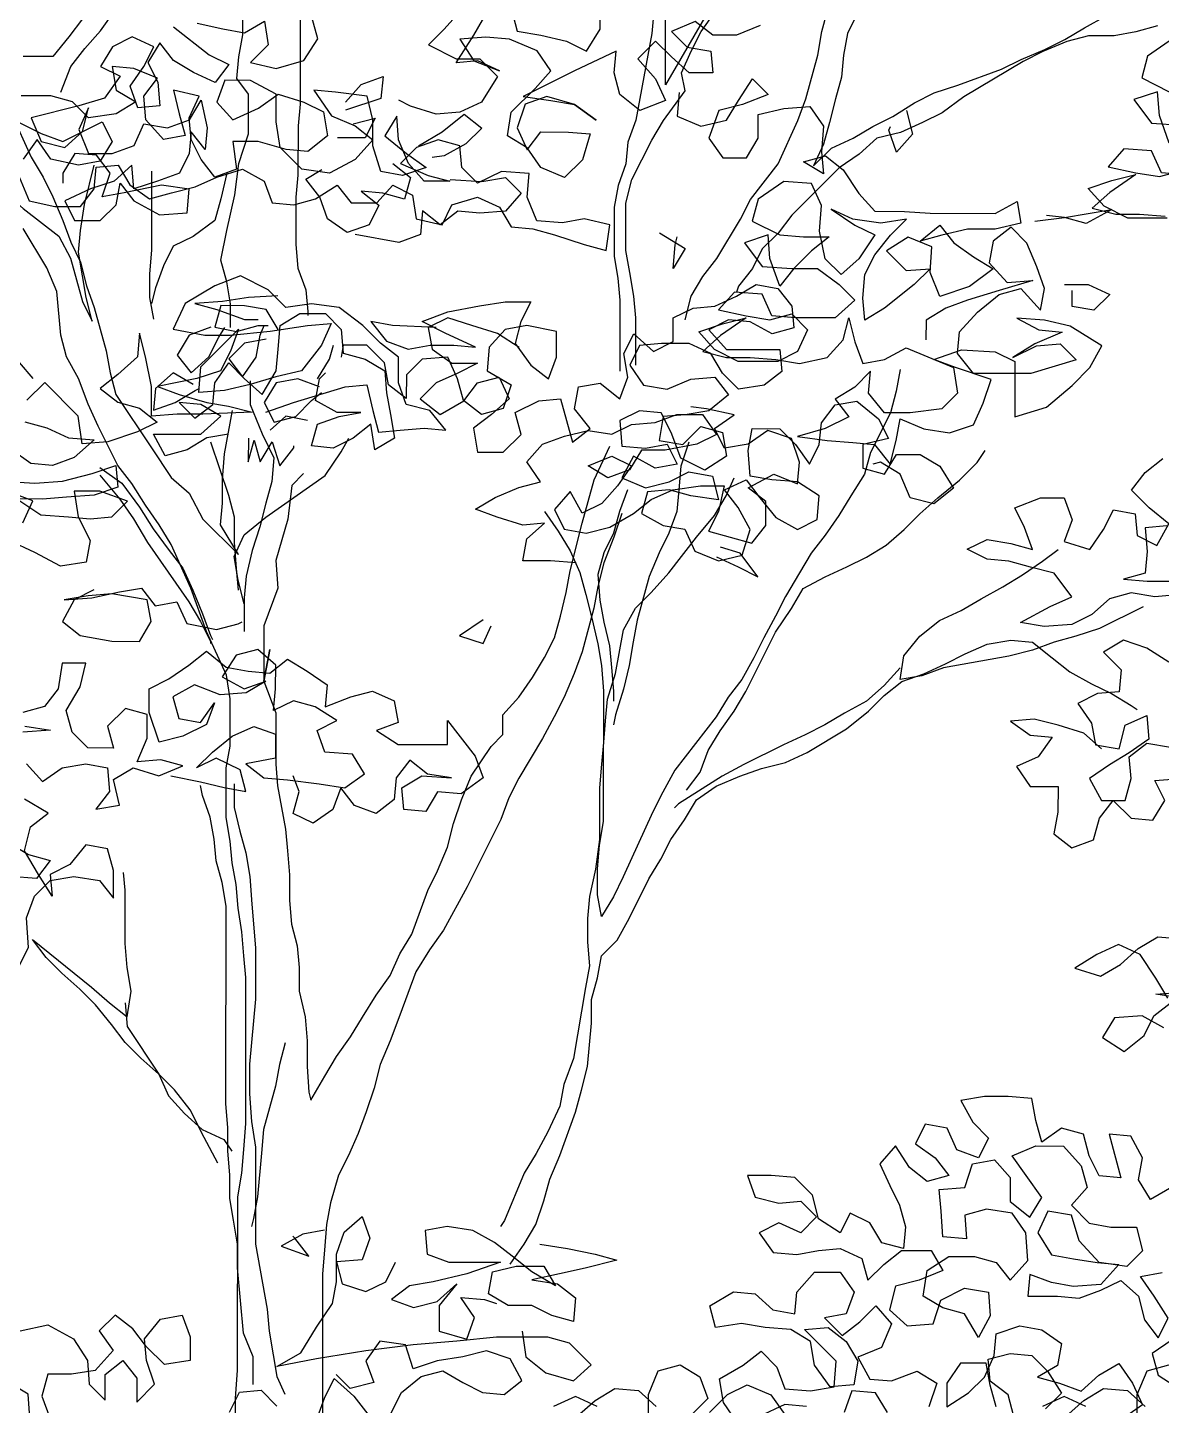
# Model space of a CAD drawing. Header units: inches. Extents: x 350994 to 353538, y 1581369 to 1583842.
# Drawn here: x 351583.706 to 351584.641, y 1583405.178 to 1583406.313 of the extents above; entities that cross this region are included whole.
import ezdxf

# ---------------------------------------------------------------- set-up
doc = ezdxf.new("R2010")
doc.units = ezdxf.units.IN
doc.header["$MEASUREMENT"] = 0
doc.linetypes.add('1', pattern=[0])
doc.layers.add('FOREST', color=96, linetype='Continuous')
doc.layers.add('TREE', color=81, linetype='1')

# ---------------------------------------------------------------- blocks, each defined once
blk = doc.blocks.new('TREE_4')
at = {"color": 94}
for points in [[(-328.7, 7781.9), (-314.2, 7747.1), (-276.7, 7738.4), (-239.1, 7738.4), (-218.8, 7764.4), (-215.9, 7796.2), (-184.1, 7799.1), (-166.8, 7770.1), (-137.9, 7749.9), (-106, 7758.5), (-71.3, 7767.2), (-39.5, 7781.6), (-1.9, 7793.1), (29.9, 7775.7), (41.4, 7743.9), (73.2, 7741), (105, 7749.7), (136.8, 7769.9), (157, 7743.8), (194.6, 7743.8), (217.8, 7769.8), (246.7, 7755.3), (252.4, 7720.6), (290, 7711.9), (304.5, 7740.8), (342.1, 7752.3), (373.9, 7737.8), (391.2, 7708.9), (423, 7706), (454.8, 7697.3), (498.2, 7682.8), (530, 7674.1), (535.8, 7711.7), (498.2, 7720.4), (466.4, 7714.6), (428.8, 7717.6), (414.4, 7752.3), (417.3, 7787), (376.8, 7789.9), (342.1, 7772.6), (319, 7795.7), (316.1, 7827.5), (284.4, 7836.2), (252.5, 7824.7), (229.4, 7801.6), (269.8, 7784.2), (301.6, 7775.5), (264.1, 7775.5), (240.9, 7801.6), (226.5, 7836.3), (223.7, 7871), (206.3, 7842.1), (238.1, 7816), (267, 7795.8), (232.3, 7784.2), (200.5, 7790), (188.9, 7827.6), (189, 7865.2), (180.3, 7899.9), (134.1, 7905.8), (102.3, 7908.7), (128.3, 7871.1), (162.9, 7856.6), (188.9, 7836.3), (162.9, 7807.4), (125.3, 7787.2), (84.8, 7793), (53, 7824.9), (47.3, 7862.5), (47.3, 7902.9), (9.8, 7923.2), (-27.8, 7923.3), (-39.4, 7891.5), (-16.3, 7865.4), (21.3, 7882.7), (50.2, 7902.9), (87.8, 7891.3), (116.7, 7876.9), (122.4, 7842.2), (93.5, 7819.1), (61.7, 7822), (21.2, 7833.6), (-16.3, 7833.6), (-10.6, 7793.1), (-42.4, 7781.6), (-62.6, 7807.6), (-77.1, 7836.6), (-79.9, 7868.4), (-65.4, 7900.2), (-103, 7908.9), (-94.4, 7874.2), (-85.7, 7842.3), (-117.5, 7836.6), (-143.5, 7865.5), (-146.4, 7900.2), (-126.1, 7926.2), (-160.8, 7940.7), (-192.6, 7943.6), (-186.9, 7908.9), (-158, 7891.6), (-186.9, 7874.2), (-227.4, 7868.5), (-250.5, 7891.7), (-282.3, 7900.4), (-325.7, 7900.4)], [(-331.5, 7862.8), (-296.8, 7845.4), (-265, 7833.8), (-207.1, 7862.7), (-192.7, 7833.8), (-210.1, 7804.9), (-241.9, 7799.1), (-282.4, 7807.8), (-302.6, 7836.8), (-322.8, 7807.9)], [(-68.2, 8007.1), (-30.7, 7998.4), (1.1, 7992.6), (30.1, 8009.9), (35.8, 7975.2), (9.8, 7949.2), (47.4, 7940.5), (87.8, 7952.1), (108.1, 7983.8), (99.5, 8015.7)], [(391.5, 8027), (400.1, 7995.1), (434.8, 7989.3), (472.4, 7980.6), (501.3, 7966.1), (521.6, 7997.9), (521.6, 8032.6)], [(755.8, 8003.5), (721.1, 7989.1), (686.4, 7989.1), (660.4, 8009.4), (625.7, 7994.9), (648.8, 7971.8), (683.5, 7966), (686.3, 7934.2), (651.6, 7934.2), (625.6, 7957.4), (602.5, 7980.5), (576.5, 7954.5), (602.5, 7925.6), (616.9, 7893.7), (579.3, 7879.3), (550.4, 7902.5), (541.8, 7934.3), (544.7, 7966.1), (483.9, 7937.2), (408.7, 7899.7), (449.2, 7893.9), (483.9, 7888.1), (515.7, 7864.9), (483.9, 7888.1), (443.4, 7899.7), (411.6, 7888.2), (400, 7853.5), (414.4, 7821.7), (434.7, 7847.7), (475.2, 7847.6), (507, 7844.7), (495.4, 7807.1), (469.3, 7781.1), (434.7, 7795.6), (414.4, 7824.5), (385.6, 7841.9), (391.4, 7876.6), (426.1, 7911.3), (449.2, 7937.3), (429, 7966.2), (388.6, 7983.6), (353.9, 7986.5), (316.3, 7983.7), (336.5, 7951.8), (374.1, 7937.3), (342.3, 7951.8), (310.5, 7949), (336.5, 7989.4), (356.8, 8024.1)], [(319.2, 8027), (293.2, 7998.1), (270, 7975), (310.5, 7954.7), (345.2, 7954.7), (371.2, 7928.7), (348, 7891.1), (316.2, 7876.7), (281.5, 7873.8), (243.9, 7885.4), (226.6, 7894.1)], [(1360.2, 7984.7), (1322.6, 7958.7), (1313.9, 7926.9), (1354.3, 7906.6)], [(1354.3, 7831.4), (1339.8, 7871.9), (1337, 7906.6), (1302.3, 7895.1), (1328.3, 7860.4), (1371.6, 7857.4)], [(1377.3, 7785.1), (1342.6, 7788.1), (1328.2, 7819.9), (1287.7, 7822.8), (1264.6, 7796.8), (1305.1, 7788.1), (1339.8, 7782.3), (1371.6, 7790.9)], [(1351.3, 7721.6), (1293.4, 7721.6), (1258.8, 7739), (1235.6, 7765), (1270.4, 7776.6), (1305.1, 7785.2), (1267.4, 7759.2), (1241.4, 7736.1), (1276.1, 7727.4), (1310.8, 7727.4), (1348.4, 7724.5)], [(-235.9, 8013.1), (-256.2, 7987.1), (-279.3, 7958.2), (-322.7, 7958.2)], [(637.2, 7905.3), (634.2, 7870.6), (668.9, 7856.1), (706.5, 7864.8), (723.9, 7893.7), (744.1, 7925.4), (767.3, 7902.3), (729.7, 7887.9), (695, 7879.2), (680.5, 7838.8), (700.7, 7809.8), (735.4, 7809.8), (752.7, 7838.7), (752.8, 7873.4), (790.4, 7882), (828, 7884.9), (848.2, 7856), (845.2, 7818.4), (848.1, 7786.6), (819.2, 7803.9), (851, 7812.6), (877, 7792.3), (900.1, 7757.6), (923.2, 7731.6), (966.6, 7731.5), (1004.2, 7728.6), (1099.6, 7728.5), (1131.4, 7745.8), (1137.2, 7714), (1099.6, 7705.4), (1059.1, 7705.4), (1021.5, 7696.8), (989.7, 7688.1), (1018.6, 7711.2), (1038.8, 7685.2), (1067.7, 7664.9), (1096.6, 7647.5), (1061.9, 7621.6), (1018.5, 7607.1), (1004.1, 7641.9), (1007, 7679.4), (972.3, 7693.9), (940.5, 7673.7), (969.4, 7644.8), (1004.1, 7647.6), (981, 7624.5), (937.6, 7589.9), (908.6, 7572.5), (905.8, 7604.4), (908.7, 7639), (923.2, 7667.9), (946.3, 7696.8), (969.5, 7719.9), (931.9, 7714.2), (891.4, 7720), (859.6, 7734.5), (894.3, 7711.3), (923.2, 7696.9), (900, 7662.2), (874, 7639.1), (850.9, 7662.2), (842.2, 7702.7), (845.2, 7740.3), (830.7, 7772.1), (790.3, 7775), (752.7, 7749.1), (744, 7717.3), (784.4, 7697), (819.1, 7694.1), (856.7, 7694), (830.7, 7673.8), (804.6, 7647.8), (784.3, 7621.8), (769.9, 7662.3), (767.1, 7697), (732.4, 7685.5), (758.4, 7650.8), (801.7, 7647.8), (839.3, 7647.8), (871.1, 7624.6), (894.2, 7601.5), (865.3, 7575.5), (807.4, 7575.5), (772.7, 7578.5), (758.3, 7610.3), (717.8, 7613.2), (694.7, 7587.2), (735.2, 7578.5), (769.8, 7572.7), (801.7, 7581.3), (824.8, 7558.2), (810.3, 7526.4), (781.4, 7511.9), (723.5, 7512), (688.9, 7529.4), (665.7, 7555.4), (700.5, 7567), (735.2, 7575.6), (697.5, 7549.6), (671.5, 7526.5), (706.2, 7517.8), (740.9, 7517.8), (778.5, 7514.8), (813.2, 7509), (853.6, 7517.7), (876.8, 7543.7), (885.5, 7575.5), (894.1, 7540.8), (905.7, 7508.9), (937.5, 7514.7), (969.3, 7532), (1038.7, 7503), (1044.4, 7465.4), (1021.3, 7442.3), (975, 7436.6), (937.4, 7436.6), (914.3, 7465.6), (917.2, 7497.4), (894.1, 7474.3), (865.2, 7456.9), (885.4, 7430.9), (850.7, 7413.6), (810.2, 7402.1), (853.5, 7396.2), (891.1, 7393.3), (922.9, 7390.4), (946, 7361.4), (954.7, 7396.1), (960.5, 7427.9), (995.2, 7413.4), (1032.8, 7407.6), (1067.5, 7419.2), (1082, 7451), (1093.6, 7485.6), (1041.6, 7503), (1009.8, 7514.6), (1050.3, 7529), (1099.4, 7526.1), (1128.3, 7511.6), (1128.2, 7430.7), (1174.5, 7445.1), (1212.1, 7476.9), (1238.2, 7502.9), (1255.6, 7534.6), (1209.3, 7563.6), (1171.7, 7572.3), (1131.3, 7575.2), (1163.1, 7557.9), (1197.7, 7554.9), (1157.3, 7537.6), (1125.4, 7517.4), (1160.1, 7534.7), (1194.8, 7537.6), (1217.9, 7514.4), (1151.4, 7494.3), (1067.6, 7494.3), (1044.5, 7523.3), (1047.4, 7555.1), (1073.4, 7584), (1105.3, 7610), (1137.1, 7618.6), (1166, 7586.8), (1171.8, 7618.6), (1160.2, 7650.4), (1145.8, 7685.1), (1122.7, 7708.2), (1096.7, 7688), (1090.9, 7656.2), (1116.9, 7627.3), (1154.4, 7630.1), (1105.3, 7615.7), (1059, 7601.3), (1027.2, 7589.8), (998.3, 7572.5), (998.2, 7543.6)], [(969.6, 7879), (978.3, 7844.3), (955.1, 7818.3), (943.6, 7850.1), (946.5, 7855.9)], [(-531, 7808.1), (-525.3, 7776.3), (-510.8, 7741.5), (-487.7, 7718.4), (-467.5, 7689.5), (-450.2, 7660.5), (-435.8, 7631.6), (-427.1, 7599.8), (-375.1, 7559.3), (-352, 7536.1), (-328.9, 7510.1), (-308.7, 7486.9)], [(-374.9, 7787.7), (-348.9, 7758.7), (-322.9, 7735.6), (-270.9, 7695.1), (-253.6, 7663.2), (-236.3, 7599.6), (-221.9, 7570.7), (-230.5, 7605.4), (-236.3, 7637.2), (-242, 7671.9), (-239.1, 7703.7), (-233.3, 7741.3), (-218.8, 7799.1)], [(-134.9, 7790.4), (-135, 7674.7), (-138, 7640), (-138, 7605.3), (-132.2, 7573.5)], [(-25.1, 7787.4), (-33.8, 7749.8), (-42.5, 7718), (-74.3, 7694.9), (-103.2, 7680.5), (-117.7, 7651.6), (-129.3, 7619.8), (-135.1, 7596.6)], [(1157.4, 7716.9), (1200.8, 7722.6), (1270.2, 7734.1), (1232.6, 7713.9), (1200.8, 7722.6), (1174.8, 7725.5)], [(608.1, 7700), (645.6, 7676.9), (628.2, 7648), (631.2, 7682.7), (634.1, 7694.2)], [(32.4, 7437.5), (72.9, 7451.9), (148.1, 7474.9), (179.9, 7477.8), (188.6, 7440.2), (197.2, 7408.4), (229, 7411.3), (263.7, 7414.1), (295.5, 7411.2), (272.4, 7440.1), (237.7, 7448.8), (226.2, 7480.7), (226.2, 7518.2), (200.2, 7538.5), (174.2, 7564.5), (139.6, 7590.6), (99.1, 7596.4), (61.5, 7590.7), (35.5, 7616.7), (-5, 7637), (-42.6, 7622.6), (-86, 7596.6), (-103.3, 7559), (-57.1, 7550.3), (-19.5, 7550.3), (38.3, 7556), (93.3, 7564.6), (128, 7567.5), (113.5, 7535.7), (84.5, 7498.1), (46.9, 7489.5), (9.3, 7478), (-28.2, 7469.3), (-65.8, 7466.5), (-62.9, 7504), (-7.9, 7558.9), (-19.5, 7527.1), (-34, 7498.2), (-68.7, 7486.7), (-126.5, 7475.2), (-94.8, 7463.6), (-54.3, 7452), (-22.5, 7446.2), (12.2, 7437.5), (-60.1, 7434.7), (-97.7, 7434.7), (-135.3, 7431.8), (-135.2, 7475.2), (-143.9, 7518.6), (-152.5, 7553.3), (-155.4, 7518.6), (-184.4, 7492.6), (-210.4, 7472.4), (-184.4, 7452.1), (-152.6, 7443.4), (-126.6, 7423.1), (-155.5, 7408.7), (-198.9, 7394.3), (-236.5, 7391.4), (-242.2, 7431.9), (-291.3, 7481.1), (-317.4, 7455.1)], [(-320.3, 7423.3), (-288.5, 7414.6), (-256.7, 7400.1), (-219.1, 7397.2), (-248.1, 7371.2), (-279.9, 7359.7), (-311.7, 7362.6), (-340.6, 7382.9)], [(-352.2, 7336.6), (-305.9, 7333.7), (-265.5, 7336.5), (-222.1, 7348.1), (-187.4, 7359.6), (-184.5, 7327.8), (-219.2, 7316.3), (-259.7, 7313.4), (-294.4, 7310.5), (-332, 7310.6), (-297.3, 7287.4), (-256.8, 7284.5), (-225, 7281.6), (-193.2, 7284.4), (-170.1, 7307.5), (-210.5, 7322), (-248.1, 7322.1), (-242.4, 7284.5), (-225.1, 7249.8), (-230.9, 7218), (-268.5, 7212.2), (-306, 7232.5), (-343.6, 7249.9)], [(-323.3, 7275.9), (-308.9, 7307.7), (-346.4, 7322.2)], [(1200.7, 7624.3), (1235.4, 7624.3), (1267.2, 7609.8), (1244, 7586.7), (1212.2, 7592.5), (1212.3, 7615.6)], [(49.9, 7608), (6.6, 7605.2), (-31, 7599.4), (-71.5, 7596.6), (-39.7, 7587.9), (0.8, 7573.4), (21, 7573.4)], [(281.2, 7561.6), (217.6, 7564.5), (185.8, 7570.3), (208.9, 7541.4), (240.7, 7529.8), (272.5, 7535.5), (307.2, 7535.5), (339, 7532.6), (295.7, 7552.9), (261, 7570.2), (298.6, 7584.7), (344.8, 7593.3), (382.4, 7599.1), (420, 7599), (405.5, 7570.1), (396.8, 7538.3), (419.9, 7506.5), (445.9, 7486.2), (457.5, 7518), (457.6, 7555.6), (414.2, 7564.3), (382.4, 7558.6), (359.2, 7532.6), (356.3, 7497.9), (391, 7477.6), (379.4, 7442.9), (347.6, 7434.3), (321.6, 7454.5), (312.9, 7486.4), (298.5, 7518.2), (260.9, 7515.3), (237.8, 7492.2), (237.7, 7457.5), (211.7, 7477.8), (206, 7509.6), (180, 7535.6), (145.3, 7535.7), (142.4, 7518.3)], [(9.4, 7483.7), (9.3, 7449), (26.6, 7405.7), (43.9, 7370.9), (41, 7336.3), (32.3, 7304.5), (23.6, 7269.8), (12, 7235.1), (3.3, 7197.5), (0.4, 7165.7), (0.3, 7116.6)], [(960.6, 7500.2), (954.8, 7468.4), (946.1, 7436.6), (917.1, 7378.8), (908.4, 7347), (888.2, 7315.2), (870.8, 7286.3), (850.5, 7257.4), (830.3, 7231.4), (812.9, 7202.5), (792.6, 7167.9), (778.1, 7139), (760.7, 7107.2), (746.3, 7078.3), (728.9, 7046.5), (708.6, 7020.5), (691.3, 6991.6), (630.5, 6913.6), (613.1, 6881.8), (598.6, 6852.9), (555.1, 6757.5), (540.7, 6728.6), (523.3, 6699.7), (517.5, 6731.5), (517.6, 6769.1), (520.5, 6803.8), (526.3, 6838.5), (526.4, 6948.4), (529.3, 6986), (532.3, 7017.8), (543.9, 7055.3), (555.5, 7118.9), (572.9, 7150.7), (596, 7173.8), (622.1, 7202.7), (662.6, 7254.7), (688.6, 7286.5), (706, 7315.4), (717.6, 7341.4)], [(486.2, 7217.3), (448.6, 7220.2), (408.1, 7220.3), (413.9, 7252.1), (440, 7275.2), (408.2, 7272.3), (370.6, 7283.9), (338.8, 7295.5), (367.7, 7312.8), (402.4, 7327.3), (434.2, 7335.9), (414, 7364.8), (437.2, 7390.8), (469, 7402.4), (503.7, 7411), (538.4, 7405.2), (567.3, 7419.6), (602, 7422.5), (633.8, 7434), (671.4, 7434), (691.6, 7405.1), (662.7, 7390.6), (616.4, 7382), (581.7, 7382), (564.4, 7353.1), (532.5, 7341.6), (503.7, 7359), (538.4, 7373.4), (567.3, 7358.9), (547, 7330), (523.8, 7304), (494.9, 7289.6), (477.6, 7321.4), (454.4, 7295.4), (468.9, 7266.5), (500.7, 7260.7), (535.4, 7269.3), (570.1, 7289.5), (596.1, 7309.7), (627.9, 7324.2), (668.4, 7329.9), (703.1, 7329.9), (694.4, 7292.3), (679.9, 7263.4), (743.5, 7246), (763.8, 7272), (763.8, 7306.7), (737.8, 7326.9), (775.4, 7347.1), (810.1, 7332.7), (813, 7364.5), (801.5, 7399.2), (766.8, 7410.8), (737.9, 7390.6), (703.2, 7384.8), (688.7, 7413.7), (717.7, 7433.9), (677.2, 7442.7), (654.1, 7445.6)], [(-48.6, 7394.2), (-22.6, 7316.1), (-14, 7284.3), (-14, 7246.7), (-11.1, 7209.1), (-8.3, 7177.3)], [(0.4, 7157), (-8.3, 7191.7), (-14, 7226.4), (0.5, 7258.2), (32.3, 7284.2), (119.1, 7344.9), (142.3, 7379.5), (153.8, 7399.8)], [(651.1, 7393.5), (639.5, 7358.8), (636.6, 7324.1), (633.7, 7292.3), (622.1, 7260.5), (607.6, 7231.7), (593.1, 7197), (575.7, 7133.4), (569.9, 7101.6), (564.1, 7066.9), (555.4, 7032.2), (543.8, 6994.6), (540.9, 6980.2)], [(647.8, 6884.7), (668, 6910.7), (679.6, 6942.5), (697, 6971.4), (717.3, 7000.2), (734.7, 7029.1), (778.1, 7115.8), (801.3, 7150.5), (818.6, 7179.4), (850.5, 7196.7), (882.3, 7211.2), (911.2, 7225.6), (940.1, 7242.9), (966.2, 7266), (989.3, 7289.1), (1015.4, 7312.2), (1047.2, 7338.2), (1073.2, 7364.2), (1084.8, 7381.6)], [(1365.1, 7170.2), (1333.3, 7167.4), (1298.6, 7173.2), (1266.8, 7164.5), (1240.7, 7141.4), (1211.8, 7127), (1171.3, 7124.2), (1136.6, 7130), (1180, 7153.1), (1211.8, 7167.5), (1185.9, 7202.2), (1151.2, 7210.9), (1119.4, 7219.6), (1087.6, 7222.5), (1058.7, 7237), (1087.6, 7251.4), (1122.3, 7245.6), (1154.1, 7236.9), (1142.5, 7268.7), (1128.1, 7297.7), (1165.7, 7312.1), (1200.4, 7312.1), (1211.9, 7280.2), (1200.4, 7248.5), (1237.9, 7236.9), (1258.2, 7265.8), (1272.7, 7294.6), (1304.5, 7288.8), (1307.3, 7257), (1336.2, 7242.5), (1353.6, 7274.3), (1324.7, 7297.5), (1298.7, 7323.5), (1319, 7349.5), (1345, 7369.8)], [(1350.7, 7271.4), (1318.9, 7268.6), (1321.8, 7233.9), (1318.9, 7202.1), (1287, 7193.4), (1321.7, 7190.5), (1368, 7190.5)], [(-210.5, 7356.7), (-178.7, 7333.6), (-152.7, 7298.8), (-132.5, 7267), (-109.4, 7235.2), (-89.2, 7209.2), (-74.8, 7177.3), (-60.3, 7142.6), (-48.8, 7110.8), (-45.9, 7105)], [(-210.5, 7345.2), (-181.6, 7310.4), (-161.4, 7281.5), (-141.2, 7246.8), (-80.6, 7160), (-63.3, 7131.1), (-48.8, 7102.1), (-48.8, 7099.3)], [(561.4, 7324.2), (549.9, 7292.4), (541.1, 7260.6), (526.7, 7231.7), (518, 7199.9), (520.8, 7162.3), (526.6, 7130.5), (535.2, 7095.8), (538.1, 7064), (540.9, 7029.3), (540.9, 7014.9)], [(440, 7292.5), (460.2, 7263.6), (477.5, 7234.7), (491.9, 7202.8), (500.6, 7171), (509.2, 7136.3), (517.9, 7098.7), (523.6, 7066.9), (526.5, 7029.3), (526.4, 6954.2), (523.5, 6922.4), (520.6, 6887.7), (520.5, 6812.5), (514.7, 6769.1), (506, 6728.7), (503, 6696.9), (503, 6662.2), (505.9, 6627.5), (500.1, 6595.7), (482.6, 6491.6), (468.1, 6454), (462.3, 6422.2), (444.9, 6384.6), (427.6, 6352.9), (410.2, 6324), (381.2, 6254.6), (375.4, 6245.9)], [(691.5, 7225.8), (723.3, 7211.3), (752.2, 7196.8), (726.2, 7231.5), (697.3, 7240.2)], [(1315.9, 7152.9), (1252.3, 7121.2), (1217.6, 7109.7), (1185.8, 7101), (1153.9, 7089.5), (1119.2, 7080.8), (1023.8, 7063.6), (992, 7052), (960.2, 7046.3), (966, 7081), (989.2, 7109.9), (1018.1, 7133), (1049.9, 7147.4), (1078.8, 7164.7), (1110.7, 7182), (1139.6, 7199.4), (1168.5, 7219.6), (1191.7, 7236.9)], [(-219.3, 7177.5), (-248.3, 7163), (-265.6, 7131.3), (-239.6, 7111), (-193.4, 7102.3), (-152.9, 7102.2), (-135.5, 7131.1), (-141.3, 7162.9), (-193.3, 7171.7), (-228, 7168.8), (-262.7, 7163.1), (-222.2, 7165.9), (-181.8, 7174.5), (-149.9, 7180.3), (-129.7, 7154.3), (-97.9, 7160), (-83.5, 7128.2), (-40.1, 7119.5), (-8.3, 7128.1), (-2.5, 7131)], [(350.2, 7133.6), (315.5, 7110.5), (350.2, 7098.9), (361.8, 7124.9)], [(1255, 6944.8), (1229, 6968), (1191.4, 6979.6), (1156.7, 6988.3), (1122, 6985.4), (1150.9, 6965.2), (1182.7, 6962.2), (1162.5, 6933.3), (1130.7, 6918.9), (1150.9, 6890), (1191.4, 6889.9), (1191.3, 6852.4), (1185.5, 6820.6), (1211.5, 6800.3), (1243.3, 6811.8), (1252, 6843.6), (1272.3, 6869.6), (1298.3, 6843.6), (1330.1, 6840.7), (1347.5, 6869.6), (1333, 6898.5), (1364.8, 6901.3)], [(1353.4, 7071.9), (1321.6, 7092.2), (1287, 7103.8), (1258, 7086.5), (1284, 7060.4), (1281.1, 7028.6), (1249.3, 7025.8), (1220.4, 7011.4), (1240.6, 6982.4), (1246.3, 6950.6), (1281, 6944.8), (1289.7, 6979.5), (1321.6, 6993.9), (1324.4, 6959.2), (1295.5, 6939), (1266.6, 6921.7), (1237.6, 6901.5), (1254.9, 6869.6), (1289.6, 6869.6), (1298.3, 6901.4), (1295.5, 6933.2), (1321.5, 6953.4), (1356.2, 6947.6)], [(389.8, 6191), (410.1, 6219.9), (427.5, 6248.8), (439.1, 6283.5), (447.8, 6315.3), (462.3, 6349.9), (485.4, 6413.5), (494.1, 6445.3), (502.8, 6480), (508.7, 6543.6), (508.7, 6578.3), (517.4, 6610.1), (523.2, 6641.9), (546.4, 6665), (563.8, 6696.8), (592.7, 6754.6), (610.1, 6783.5), (624.6, 6812.4), (644.9, 6841.3), (662.2, 6870.2), (691.2, 6890.4), (725.9, 6904.8), (757.7, 6916.4), (792.4, 6925), (824.2, 6939.4), (882.1, 6974.1), (913.9, 7000.1), (937, 7023.2), (963.1, 7043.4), (994.9, 7054.9), (1026.7, 7069.4), (1055.6, 7083.8), (1087.5, 7098.2), (1122.2, 7104), (1154, 7101), (1182.9, 7077.9), (1208.9, 7057.6), (1240.6, 7040.2), (1269.5, 7025.8), (1298.4, 7008.4), (1307.1, 7002.6)], [(-332.6, 6619.6), (-315.2, 6654.2), (-318.1, 6697.6), (-306.5, 6729.4), (-283.3, 6752.5), (-248.6, 6758.3), (-211.1, 6752.4), (-190.8, 6726.4), (-190.8, 6766.9), (-199.4, 6798.7), (-231.2, 6804.5), (-254.4, 6775.6), (-283.3, 6761.2), (-280.5, 6729.4), (-300.7, 6761.2), (-320.9, 6795.9), (-312.2, 6830.6), (-286.1, 6850.8), (-320.8, 6871.1)], [(-358.5, 6816.2), (-315.1, 6790.1), (-283.3, 6781.4), (-303.6, 6755.4), (-341.2, 6758.3)], [(-317.9, 6923.1), (-294.8, 6897.1), (-265.8, 6917.3), (-231.1, 6923), (-199.3, 6917.2), (-196.5, 6882.5), (-216.7, 6856.5), (-182, 6862.3), (-190.7, 6899.9), (-161.8, 6917.2), (-124.2, 6905.6), (-89.5, 6920), (-121.3, 6928.7), (-156, 6925.9), (-141.5, 6960.6), (-141.4, 6995.2), (-173.2, 7004), (-199.3, 6978), (-190.6, 6946.1), (-228.2, 6946.2), (-251.3, 6969.3), (-260, 7001.1), (-239.7, 7035.8), (-231, 7070.5), (-265.7, 7070.5), (-271.5, 7033), (-291.8, 7007), (-323.6, 6998.3)], [(-320.7, 6978.1), (-283.1, 6972.2), (-323.6, 6969.4)], [(-106.8, 6905.6), (-63.5, 6896.9), (-28.8, 6888.2), (3, 6882.4), (-5.6, 6914.2), (-40.3, 6931.5), (-69.2, 6917.1), (-46.1, 6940.2), (-17.1, 6963.3), (14.7, 6977.8), (46.5, 6966.2), (46.4, 6931.5), (3.1, 6922.8), (29.1, 6902.6), (63.8, 6899.6), (110, 6893.8), (147.6, 6888), (176.5, 6908.2), (159.2, 6937.1), (118.7, 6940.1), (107.2, 6971.9), (136.1, 6986.3), (104.3, 7006.6), (72.5, 7015.3), (43.6, 7000.9), (46.5, 7032.7), (46.6, 7067.4), (20.6, 7090.5), (-11.3, 7081.9), (-31.5, 7050.1), (0.3, 7032.7), (32.1, 7044.2), (3.2, 7026.9), (-34.4, 7024.1), (-72, 7038.6), (-103.8, 7021.2), (-95.2, 6989.4), (-63.4, 6983.6), (-43.1, 7012.5), (-54.7, 6980.7), (-89.4, 6963.4), (-124.1, 6954.8), (-138.5, 6998.1), (-138.5, 7032.8), (-109.6, 7047.3), (-80.7, 7067.5), (-54.6, 7087.7), (-25.7, 7064.5), (6.1, 7058.7), (37.9, 7055.8), (63.9, 7076), (92.8, 7058.6), (121.7, 7038.4), (118.8, 7006.6), (156.4, 7021), (188.2, 7029.6), (220, 7015.2), (225.7, 6983.3), (193.9, 6971.8), (225.7, 6951.5), (298, 6951.5), (298, 6986.2), (338.5, 6934.1), (350, 6902.3), (318.2, 6879.2), (283.5, 6882.1), (266.1, 6853.2), (234.3, 6856.1), (231.4, 6887.9), (260.4, 6905.3), (303.7, 6902.3), (269, 6908.1), (243, 6928.4), (222.8, 6902.4), (219.9, 6870.6), (193.8, 6850.4), (162, 6862), (141.8, 6888), (130.2, 6856.2), (101.3, 6836), (72.4, 6850.5), (81.1, 6882.3), (72.4, 6905.4)], [(1346.2, 6536.9), (1314.5, 6554.3), (1274, 6551.4), (1256.6, 6522.5), (1288.4, 6502.3), (1317.3, 6525.4), (1331.8, 6554.3), (1383.9, 6594.7)], [(1352.1, 6580.3), (1334.7, 6609.2), (1311.6, 6643.9), (1279.9, 6658.4), (1248, 6644), (1216.2, 6623.8), (1253.8, 6612.2), (1282.7, 6629.5), (1308.8, 6652.6), (1337.7, 6669.9), (1372.4, 6667)], [(1372.3, 6580.3), (1334.7, 6586.1), (1372.3, 6588.9)], [(960.2, 7063.6), (937.1, 7037.6), (911, 7014.5), (879.2, 6997.2), (850.3, 6979.9), (821.3, 6965.5), (789.5, 6951), (731.7, 6922.2), (699.8, 6904.8), (636.2, 6864.4), (630.4, 6858.7)], [(13.8, 6015), (13.8, 6055.4), (-0.6, 6090.1), (-9.2, 6185.6), (-9.2, 6220.3), (-14.9, 6255), (-20.7, 6286.8), (-20.6, 6321.5), (-23.5, 6356.2), (-23.5, 6390.9), (-26.3, 6425.6), (-26, 6714.7), (-31.8, 6749.4), (-40.4, 6781.2), (-43.3, 6813), (-49.1, 6844.8), (-60.6, 6876.6), (-63.5, 6891.1)], [(-14.3, 6893.9), (-14.3, 6859.2), (-5.7, 6824.5), (2.9, 6792.7), (8.7, 6758), (11.5, 6717.5), (17.3, 6653.9), (17.2, 6578.8), (8.4, 6483.4), (8.4, 6440), (11.3, 6399.5), (17, 6361.9), (16.9, 6220.2), (34.1, 6124.8), (37, 6093), (42.7, 6058.3), (48.5, 6026.5), (60, 6000.5)], [(-38, 6338.8), (-58.2, 6376.4), (-78.4, 6416.9), (-101.5, 6445.9), (-124.6, 6469), (-150.6, 6492.2), (-173.7, 6515.3), (-193.9, 6541.4), (-217, 6570.3), (-240.1, 6593.4), (-266.1, 6616.6), (-289.2, 6639.8), (-309.4, 6665.8), (-222.8, 6596.3), (-196.8, 6573.2), (-170.8, 6552.9), (-164.9, 6590.5), (-170.7, 6625.2), (-173.6, 6659.9), (-173.5, 6738), (-176.3, 6764)], [(-173.6, 6573.1), (-170.8, 6538.5), (-124.6, 6469), (-110.1, 6437.2), (-87, 6411.2), (-61, 6388), (-29.2, 6373.5), (-17.7, 6356.2)], [(516.8, 5982.7), (485.1, 5997.2), (453.2, 5982.7)], [(487.9, 5968.3), (514, 5991.4), (542.9, 6008.7), (577.6, 6005.8), (603.6, 5982.6)], [(592, 5959.5), (592, 6000), (606.5, 6034.7), (638.3, 6043.3), (667.2, 6025.9), (678.8, 5994.1), (655.6, 5971)], [(681.6, 5973.9), (707.7, 5999.9), (736.6, 6014.3), (771.3, 5999.8), (791.5, 5970.9)], [(823.3, 5982.4), (791.5, 5985.3), (753.9, 5968)], [(722.1, 5959.4), (701.9, 5988.3), (696.1, 6023), (730.9, 6043.2), (756.9, 6063.4), (780, 6040.3), (791.5, 6008.5), (829.1, 6005.5), (863.8, 6011.3), (866.8, 6048.9), (820.5, 6095.2), (855.2, 6098), (881.2, 6077.8), (898.6, 6048.8), (892.7, 6014.2), (858, 6011.3), (834.9, 6043.1), (829.2, 6077.8), (800.3, 6095.2), (762.7, 6098.1), (728, 6103.9), (690.4, 6098.2), (681.8, 6130), (716.5, 6150.2), (748.3, 6147.3), (774.3, 6124.1), (806.1, 6118.3), (809, 6150.1), (835.1, 6179), (872.7, 6179), (892.9, 6150), (881.3, 6118.2), (849.5, 6112.5), (875.5, 6086.4), (901.5, 6106.7), (924.7, 6129.8), (947.8, 6103.7), (933.3, 6069), (898.6, 6054.6), (915.9, 6022.8), (947.7, 6019.9), (985.3, 6034.3), (1014.2, 6016.9), (1002.6, 5982.2)], [(941.9, 5973.6), (924.5, 6002.6), (889.8, 6005.5), (878.3, 5973.7)], [(1126.9, 5967.7), (1118.3, 5999.5), (1092.3, 6019.8), (1089.4, 6051.6), (1121.2, 6060.2), (1153, 6057.3), (1176.1, 6034.1), (1196.3, 6002.3), (1173.2, 5979.2)], [(1100.9, 5982.2), (1092.2, 6014), (1086.5, 6045.8), (1048.9, 6045.8), (1028.6, 6016.9), (1028.6, 5982.2), (1060.4, 6002.4), (1083.6, 6025.5), (1098.1, 6057.3), (1101, 6089.1), (1135.7, 6100.7), (1167.5, 6094.9), (1196.4, 6074.6), (1190.6, 6042.8), (1161.6, 6025.5), (1193.4, 6016.8), (1225.2, 6005.2), (1251.3, 6028.3), (1280.2, 6045.6), (1300.4, 6016.7), (1314.9, 5984.9), (1285.9, 5964.6)], [(1361.4, 6305.7), (1326.7, 6285.5), (1309.4, 6314.5), (1315.2, 6346.3), (1297.9, 6378.1), (1266.1, 6381), (1283.4, 6317.4), (1251.5, 6320.3), (1237.1, 6349.2), (1228.5, 6381), (1196.7, 6389.7), (1167.7, 6369.5), (1159.1, 6401.3), (1153.3, 6433.2), (1118.7, 6436.1), (1084, 6436.1), (1049.3, 6430.4), (1066.6, 6398.5), (1089.7, 6375.4), (1075.2, 6346.5), (1043.4, 6358.1), (1029, 6389.9), (997.2, 6395.7), (982.7, 6366.8), (1011.6, 6346.5), (1031.8, 6320.5), (1000, 6311.9), (974, 6332.1), (953.8, 6363.9), (930.6, 6337.9), (945.1, 6306.1), (959.5, 6277.2), (968.1, 6245.4), (965.2, 6213.6), (933.4, 6222.3), (916.1, 6251.2), (887.2, 6265.7), (872.7, 6236.8), (840.9, 6257.1), (832.3, 6291.8), (806.3, 6317.8), (771.6, 6320.7), (736.9, 6320.8), (748.4, 6289), (783.1, 6280.3), (814.9, 6283.1), (838, 6260), (814.9, 6236.9), (783.1, 6251.3), (754.2, 6236.9), (774.4, 6208), (809.1, 6205.1), (840.9, 6210.8), (872.7, 6213.7), (904.5, 6199.2), (913.1, 6167.4), (936.3, 6190.5), (962.3, 6210.7), (1005.7, 6210.7), (1023, 6181.7), (988.3, 6167.3), (953.6, 6158.7), (944.9, 6124), (970.9, 6100.8), (1008.5, 6103.7), (1020.1, 6138.4), (1054.8, 6155.7), (1089.5, 6149.9), (1092.3, 6115.2), (1075, 6083.4), (1054.8, 6118.1), (1023, 6126.8), (994.1, 6144.2), (999.9, 6181.7), (1031.7, 6202), (1069.3, 6201.9), (1101.1, 6193.2), (1121.3, 6167.2), (1147.3, 6196.1), (1144.5, 6236.6), (1124.3, 6265.5), (1086.7, 6271.3), (1054.9, 6262.7), (1057.7, 6228), (1023.1, 6230.9), (1020.2, 6268.5), (1017.3, 6300.3), (1054.9, 6303.1), (1066.5, 6337.8), (1098.3, 6343.6), (1121.4, 6317.5), (1121.4, 6282.8), (1150.3, 6259.7), (1167.7, 6288.6), (1144.6, 6320.4), (1124.4, 6349.3), (1159.1, 6363.8), (1199.5, 6363.7), (1225.5, 6334.8), (1234.2, 6303), (1211, 6277), (1237, 6250.9), (1268.8, 6245.1), (1306.4, 6245.1), (1315.1, 6210.4), (1291.9, 6187.3), (1251.4, 6193.1), (1222.5, 6224.9), (1211, 6262.5), (1176.3, 6268.3), (1161.8, 6236.5), (1182.1, 6204.7), (1213.9, 6198.9), (1248.5, 6193.1), (1280.3, 6190.2), (1254.3, 6161.3), (1213.8, 6158.4), (1182, 6164.2), (1150.2, 6175.8), (1147.3, 6144), (1190.7, 6144), (1222.5, 6141.1), (1254.3, 6152.6), (1283.2, 6167), (1309.2, 6143.9), (1317.9, 6109.2), (1338.1, 6083.1), (1352.6, 6112), (1332.3, 6143.9), (1312.1, 6172.8), (1343.9, 6178.5)], [(1358.3, 6080.2), (1329.4, 6060), (1338, 6028.2), (1369.8, 6007.9)], [(1232.2, 5982.7), (1200.4, 5997.2), (1168.6, 5982.7)], [(1203.2, 5968.3), (1229.3, 5991.4), (1258.2, 6008.7), (1292.9, 6005.8), (1318.9, 5982.6)], [(1307.3, 5959.5), (1307.4, 6000), (1321.8, 6034.7), (1353.7, 6043.3), (1382.6, 6025.9), (1394.1, 5994.1), (1370.9, 5971)], [(444.7, 6084), (369.5, 6084), (311.7, 6078.3), (248, 6072.6), (178.6, 6064), (106.3, 6052.5), (48.5, 6040.9), (83.2, 6061.2), (106.4, 6098.7), (129.6, 6133.4), (135.4, 6165.2), (135.4, 6205.7), (147, 6237.5), (173, 6260.6), (184.6, 6228.8), (173, 6197), (135.4, 6194.1), (144, 6162.3), (178.7, 6150.7), (207.6, 6165.1), (222.1, 6194)], [(118.1, 6240.4), (86.3, 6234.6), (54.5, 6217.3), (94.9, 6202.8), (74.7, 6228.9), (71.8, 6231.8)], [(433.2, 6219.9), (473.7, 6214), (514.2, 6205.3), (546, 6196.6), (499.7, 6185.1), (462.1, 6176.5), (421.6, 6167.8), (459.2, 6162), (485.2, 6141.7), (482.3, 6107), (450.5, 6115.8), (421.6, 6130.2), (386.9, 6130.3), (358, 6147.6), (363.8, 6179.4), (398.5, 6188.1), (439, 6188), (456.3, 6159.1), (421.6, 6179.4), (392.7, 6202.5), (366.7, 6222.8), (334.9, 6240.2), (297.4, 6246), (265.5, 6240.2), (268.4, 6205.5), (300.2, 6194), (375.4, 6193.9), (326.2, 6176.6), (277, 6165.1), (242.3, 6159.3), (216.3, 6139.1), (248.1, 6127.5), (282.8, 6136.1), (311.7, 6162.1), (285.7, 6130.4), (285.6, 6092.8), (326.1, 6081.2), (337.7, 6113), (317.5, 6141.9), (352.2, 6139), (369.5, 6133.2)], [(-20.9, 5974.5), (-6.5, 6003.4), (25.3, 6006.3), (48.5, 5983.1)], [(106.3, 5962.8), (117.9, 5994.6), (132.3, 6023.5), (161.2, 5997.5), (181.4, 5971.4)], [(-313, 5966.1), (-315.8, 6000.8), (-344.7, 6018.2)], [(-327.3, 6093.3), (-286.8, 6102), (-249.3, 6081.7), (-229, 6049.9), (-226.2, 6015.2), (-203.1, 5992), (-203, 6029.6), (-177, 6049.8), (-156.8, 6023.8), (-156.8, 5989.1), (-130.8, 6015.1), (-142.3, 6049.8), (-145.2, 6081.6), (-122, 6110.5), (-90.2, 6116.2), (-78.7, 6084.4), (-78.7, 6049.7), (-116.3, 6044), (-142.3, 6070), (-162.5, 6096.1), (-188.5, 6116.3), (-211.7, 6093.2), (-191.4, 6064.3), (-217.5, 6035.4), (-252.2, 6029.7), (-286.9, 6029.7), (-295.6, 5997.9), (-284.1, 5966.1)], [(407.1, 6092.7), (412.8, 6055.1), (441.7, 6031.9), (482.2, 6020.3), (508.2, 6043.4), (476.5, 6075.2), (444.7, 6084)], [(213.2, 5968.5), (230.6, 6003.2), (259.6, 6026.3), (291.4, 6034.9), (320.3, 6017.6), (349.2, 6003.1), (381, 6000.2), (407, 6020.4), (389.7, 6052.2), (355, 6063.8), (320.3, 6055.2), (282.7, 6049.4), (248, 6037.9), (236.5, 6072.6), (198.9, 6078.4), (178.6, 6049.5), (190.2, 6017.7), (155.5, 6009), (135.2, 6029.3)], [(82.3, 5072.3), (82.2, 4927.8), (79.3, 4896), (79.2, 4823.7), (76.3, 4791.9), (76.2, 4722.5), (79.1, 4687.8), (90.6, 4656), (93.5, 4624.2), (93.5, 4618.4)], [(-340, 4913.7), (-311.1, 4850.1), (-293.8, 4821.1), (-279.3, 4792.2), (-264.9, 4757.5), (-253.4, 4725.7), (-239, 4696.8), (-230.3, 4662.1), (-218.8, 4630.2), (-201.5, 4566.6), (-195.7, 4534.8), (-187.1, 4503), (-135.1, 4424.9), (-135.1, 4424.9), (-106.2, 4381.5), (-80.2, 4358.3), (-60, 4320.7), (-8, 4268.6), (-34, 4312), (-31.1, 4343.8), (-31.1, 4378.5), (-28.1, 4416.1), (-16.5, 4479.7)], [(-19.3, 4601.1), (-19.3, 4635.8), (-25, 4667.6), (-33.7, 4699.5), (-25, 4742.8), (-13.3, 4794.9), (-7.5, 4841.1), (7, 4884.5), (7, 4942.3), (-10.3, 4965.4), (-7.4, 4997.2), (-1.6, 5029), (-1.5, 5063.7)], [(727.2, 5161.4), (712.7, 5129.6), (698.2, 5094.9), (680.8, 5066), (617.1, 4956.2), (617.2, 5034.3), (617.2, 5103.6), (620.2, 5135.4), (623.1, 5170.1), (623.1, 5204.8), (620.3, 5239.5), (620.3, 5311.8), (623.2, 5346.5), (637.7, 5381.2), (658, 5407.2), (672.5, 5436.1), (681.2, 5456.3)], [(897.7, 5060), (883.2, 5031.1), (877.4, 4999.3), (874.4, 4967.5), (865.7, 4935.7), (857, 4901), (848.3, 4869.2), (833.8, 4837.4), (859.9, 4863.4), (891.7, 4877.9), (920.6, 4895.2), (949.6, 4909.6), (981.4, 4929.8), (1010.3, 4944.3), (1045, 4955.8), (1108.6, 4978.9), (1137.6, 4993.3), (1172.3, 5007.7), (1201.2, 5022.2), (1230.1, 5039.5), (1262, 5056.8)], [(645.7, 4612.1), (654.4, 4646.8), (671.8, 4675.7), (692, 4701.7), (726.8, 4759.5), (741.3, 4788.4), (781.8, 4840.4), (810.8, 4904), (822.4, 4935.8), (839.8, 4999.4), (845.6, 5034), (863, 5097.6), (871.7, 5132.3), (880.4, 5164.1), (892, 5195.9), (900.7, 5227.7), (912.3, 5259.5), (921, 5291.3), (932.6, 5323.1), (950, 5386.7), (958.7, 5409.8)], [(573.4, 4545.7), (573.4, 4615.1), (570.6, 4646.9), (564.8, 4681.6), (559.1, 4713.4), (559.1, 4782.8), (567.8, 4817.4), (596.8, 4875.2), (614.2, 4904.1), (646, 4947.5), (640.3, 4973.5), (654.7, 5005.3), (669.2, 5034.2), (689.5, 5063.1), (706.9, 5092), (721.3, 5126.7), (730.1, 5158.5), (744.5, 5193.2), (759, 5222.1), (779.3, 5253.8), (799.6, 5282.7), (814, 5311.6), (828.5, 5343.4)], [(-12.1, 2958.9), (-12.1, 3034), (-9.1, 3074.5), (-8.9, 3329), (-3.1, 3363.6), (-0.2, 3398.3), (2.8, 3435.9), (3, 3649.9), (0.1, 3681.7), (-2.8, 3716.4), (-8.5, 3751.1), (-11.4, 3785.8), (-17.1, 3817.6), (-20, 3849.4), (-25.7, 3884.1), (-25.7, 3956.4), (-19.9, 3988.2), (-19.8, 4057.6), (-25.6, 4092.3), (-54.4, 4155.9), (-77.5, 4219.5), (-106.3, 4283.2), (-123.7, 4312.1), (-143.9, 4341), (-164.1, 4372.9), (-184.3, 4398.9), (-213.2, 4456.8), (-227.6, 4488.6), (-242, 4526.2), (-259.3, 4558), (-268, 4589.8), (-273.7, 4653.4), (-288.1, 4688.1), (-322.8, 4746)], [(594.3, 5274.3), (597.1, 5239.6), (600, 5207.7), (599.9, 5063.2), (596.9, 5031.4), (573.7, 4904.2), (562.1, 4872.4), (559.2, 4840.6), (547.6, 4808.8), (541.8, 4777), (541.7, 4704.7), (547.5, 4672.9), (550.3, 4641.1), (550.2, 4537)], [(1337.1, 5042.3), (1305.3, 5033.6), (1273.5, 5027.9), (1235.9, 5027.9), (1204.1, 5019.3), (1169.4, 5004.8), (1140.5, 4990.4), (1053.7, 4938.4), (1021.8, 4915.3), (992.9, 4900.9), (961.1, 4886.5), (926.4, 4877.8), (900.4, 4854.7), (871.4, 4834.5), (802, 4765.2), (781.7, 4739.2), (758.6, 4716.1), (744.1, 4687.2), (723.8, 4661.2), (720.9, 4652.5)], [(-267.6, 4945.4), (-253.2, 4983), (-232.9, 5009), (-209.7, 5035), (-189.5, 5063.9)], [(-102.8, 5040.7), (-50.7, 5000.2), (-21.8, 4985.7), (-42.1, 4959.7), (-73.9, 4974.2), (-102.8, 4991.5), (-123, 5017.6), (-140.4, 4988.7), (-126, 4959.8), (-123.1, 4925.1), (-154.9, 4922.2), (-166.4, 4954), (-146.2, 4982.9), (-131.7, 5011.8), (-163.5, 5026.3), (-192.4, 5011.9), (-209.8, 4983), (-180.9, 4968.5), (-204, 4936.7), (-241.6, 4925.2), (-311, 4907.9), (-296.6, 4873.2), (-261.9, 4864.5), (-235.9, 4887.6), (-227.2, 4922.3), (-241.7, 4890.5), (-227.2, 4855.8), (-192.6, 4855.7), (-160.7, 4867.3), (-146.3, 4899.1), (-111.6, 4893.2), (-79.7, 4904.8), (-62.4, 4933.7), (-53.7, 4893.2), (-56.7, 4861.4), (-76.9, 4887.4), (-79.8, 4855.6), (-94.3, 4826.7), (-126.1, 4815.2), (-160.8, 4803.7), (-163.7, 4838.4), (-189.7, 4815.3), (-224.4, 4803.7), (-262, 4786.4), (-247.6, 4757.5), (-210, 4757.4), (-186.8, 4780.6), (-181, 4812.4), (-160.8, 4786.3), (-123.2, 4766), (-82.8, 4768.9), (-79.8, 4803.6), (-120.3, 4809.4), (-175.3, 4797.9), (-207.1, 4792.1), (-195.5, 4826.8), (-215.7, 4852.9), (-247.5, 4855.8), (-264.9, 4826.9), (-264.9, 4812.4)], [(148.7, 4930.6), (171.8, 4956.6), (203.7, 4968.1), (200.7, 4936.3), (148.7, 4919)], [(160.2, 4898.8), (192, 4907.4), (177.6, 4878.5), (137.1, 4878.6)], [(255.6, 4866.9), (290.3, 4887.1), (322.2, 4913.1), (348.2, 4892.8), (325, 4869.7), (293.2, 4852.4), (275.8, 4849.5)], [(218, 4840.9), (244, 4820.6), (235.3, 4788.8), (203.5, 4797.5), (171.7, 4800.5), (197.7, 4780.2), (183.2, 4751.3), (151.4, 4739.8), (122.5, 4760), (111, 4791.8), (90.8, 4817.9), (113.9, 4832.3)], [(301.8, 4817.7), (348.1, 4814.8), (382.8, 4820.5), (405.9, 4797.4), (382.7, 4771.4), (345.2, 4768.5), (313.3, 4771.4), (287.3, 4751.2), (261.3, 4771.5), (258.4, 4736.8), (226.6, 4725.2), (163, 4736.9)], [(402.8, 4571.8), (371, 4592.1), (333.4, 4603.7), (298.7, 4615.3), (269.8, 4600.9), (275.6, 4569.1), (304.5, 4548.8), (342.1, 4548.8), (313.1, 4534.3), (281.3, 4519.9), (258.2, 4496.8), (287.1, 4473.6), (321.8, 4493.8), (342, 4519.9), (373.8, 4528.5), (388.3, 4496.7), (362.2, 4473.6), (336.2, 4453.4), (341.9, 4418.7), (379.5, 4418.6), (405.6, 4444.6), (396.9, 4476.4), (431.6, 4493.7), (463.4, 4496.6), (480.7, 4433), (506.8, 4453.2), (483.7, 4482.1), (489.5, 4513.9), (521.3, 4519.7), (550.2, 4496.5), (561.8, 4528.3), (556, 4563), (570.5, 4591.9), (599.4, 4565.9), (628.3, 4580.3), (628.4, 4615), (657.3, 4629.4), (689.1, 4632.3), (720.9, 4646.7), (749.8, 4664), (781.6, 4658.2), (801.9, 4632.2), (804.7, 4600.4), (772.9, 4591.7), (741.1, 4609.1), (709.3, 4612), (680.4, 4597.6), (706.4, 4568.7), (784.4, 4568.6), (787.3, 4536.8), (761.3, 4516.6), (723.7, 4510.8), (700.6, 4534), (683.2, 4562.9), (651.5, 4577.4), (611, 4577.4), (579.2, 4574.6), (564.7, 4545.7), (584.9, 4516.7), (619.6, 4510.9), (654.3, 4525.3), (689, 4528.2), (709.2, 4502.2), (680.3, 4479.1), (645.6, 4473.3), (613.8, 4470.5), (608, 4435.8), (642.6, 4429.9), (668.7, 4455.9), (700.5, 4447.2), (706.2, 4412.5), (674.4, 4392.3), (639.7, 4409.7), (625.3, 4447.3), (610.9, 4476.2), (579.1, 4479.2), (550.2, 4464.7), (553, 4427.1), (587.7, 4424.2), (619.5, 4430), (633.9, 4401), (602.1, 4395.3), (570.3, 4412.7), (553, 4380.9), (587.7, 4366.4), (622.4, 4375), (651.3, 4389.5), (686, 4383.6), (694.6, 4348.9), (654.1, 4354.8), (622.3, 4363.5), (590.5, 4360.6), (581.8, 4328.8), (613.6, 4311.4), (645.4, 4305.6), (659.9, 4273.8), (694.5, 4259.3), (729.2, 4268), (740.8, 4305.5), (723.5, 4337.4), (703.3, 4363.4), (735.1, 4377.8), (755.3, 4351.8), (778.4, 4322.8), (810.2, 4305.5), (839.2, 4319.9), (842.1, 4354.6), (810.3, 4374.9), (772.7, 4377.8), (740.9, 4383.6), (738.1, 4421.2), (743.9, 4453), (784.3, 4452.9), (807.4, 4429.8), (827.7, 4400.9), (842.1, 4429.8), (845.1, 4461.6), (865.3, 4487.6), (897.1, 4493.3), (928.9, 4467.3), (943.3, 4438.3), (905.8, 4429.7), (905.7, 4395), (937.5, 4386.3), (954.9, 4415.2), (989.6, 4415.2), (1018.5, 4397.8), (1038.7, 4366), (1009.8, 4342.9), (975.1, 4351.6), (960.6, 4386.3), (931.8, 4403.7), (920.2, 4400.8)], [(-22.3, 4445), (-54.1, 4439.3), (-83.1, 4421.9), (-114.9, 4413.3), (-132.2, 4445.1), (-62.8, 4445), (-33.9, 4471), (-62.8, 4488.4), (-94.6, 4491.3), (-71.5, 4468.2), (-45.4, 4488.4), (-42.5, 4520.2), (-22.2, 4549.1), (0.9, 4525.9), (26.9, 4502.8), (47.1, 4537.5), (50.1, 4569.3), (53, 4604), (81.9, 4621.3), (119.5, 4621.3), (142.6, 4598.1), (145.5, 4563.4), (177.3, 4554.7), (206.2, 4537.3), (209, 4505.5), (214.8, 4473.7), (220.5, 4439), (191.6, 4421.7), (185.8, 4459.3), (159.8, 4439.1), (130.9, 4424.6), (99.1, 4427.6), (107.8, 4459.3), (139.6, 4470.9), (171.4, 4476.6), (136.7, 4476.7), (104.9, 4494), (110.7, 4525.8), (119.4, 4534.5)], [(50.1, 4598.2), (32.8, 4627.1), (1, 4632.9), (-33.7, 4633), (-42.4, 4601.2), (-10.6, 4595.3), (21.2, 4604), (35.6, 4604)], [(-48.2, 4601.2), (-80, 4589.6), (-97.4, 4560.7), (-77.2, 4534.7), (-51.2, 4557.8), (-36.7, 4586.7), (-28, 4601.1)], [(32.7, 4583.7), (0.9, 4578), (-22.2, 4554.9), (-2, 4528.8), (18.2, 4557.7), (24.1, 4589.5), (29.8, 4604)], [(107.8, 4525.8), (125.2, 4554.7), (131, 4575)], [(-74.3, 4517.3), (-103.2, 4534.7), (-129.3, 4511.6), (-132.2, 4479.8), (-100.4, 4491.3), (-71.4, 4508.7), (-65.6, 4511.6)], [(110.7, 4514.3), (78.9, 4525.9), (47.1, 4520.1), (29.7, 4491.2), (44.2, 4462.3), (76, 4470.9), (99.1, 4494.1), (113.6, 4505.6)], [(93.3, 4465.1), (61.5, 4471), (38.4, 4450.7)], [(6.6, 4439.2), (6.5, 4404.5), (15.2, 4436.3), (23.9, 4404.5), (41.3, 4433.4), (52.8, 4398.7), (73.1, 4424.7), (73.1, 4427.6)], [(98.2, 3470.5), (118.5, 3505.2), (135.8, 3534.1), (156.1, 3563), (173.5, 3591.9), (193.8, 3623.7), (214, 3652.6), (228.5, 3684.4), (245.9, 3713.3), (269.1, 3776.9), (283.6, 3805.8), (298, 3840.4), (306.7, 3875.1), (318.3, 3909.8), (332.8, 3944.5), (361.8, 3987.8), (379.1, 4005.2), (379.2, 4034.1), (402.3, 4060.1), (422.6, 4089), (440, 4117.9), (454.5, 4146.8), (463.2, 4178.6), (471.9, 4213.3), (477.7, 4245.1), (495.1, 4314.4), (512.5, 4378), (535.7, 4427.2)], [(87.5, 4387.1), (70.1, 4369.8), (64.3, 4320.6), (46.9, 4259.9), (49.7, 4219.4), (29.4, 4164.5), (29.4, 4083.6), (38.1, 4129.8), (29.4, 4083.6), (46.7, 4037.3), (46.6, 3962.1), (49.5, 3930.3), (61, 3866.7), (63.8, 3834.9), (66.7, 3800.2), (66.7, 3762.6), (69.5, 3727.9), (78.2, 3696.1), (81, 3664.3), (81, 3629.6), (89.6, 3592), (92.5, 3557.3), (92.5, 3519.7), (95.3, 3482.1), (98.2, 3470.5)], [(552.9, 4328.8), (541.3, 4294.1), (526.8, 4256.6), (518.1, 4221.9), (512.3, 4190.1), (494.9, 4126.5), (483.3, 4094.7), (468.8, 4060), (454.3, 4031.1), (437, 3999.3), (402.2, 3941.5), (387.7, 3912.6), (376.1, 3880.8), (326.9, 3782.6), (292.1, 3719), (271.9, 3690.1), (251.6, 3658.3), (228.4, 3594.7), (213.9, 3557.2), (199.4, 3522.5), (190.7, 3487.8), (179.1, 3453.1), (167.5, 3421.3), (153.1, 3389.5), (138.6, 3360.6), (127, 3320.2), (121.2, 3288.4), (118.2, 3250.8), (115.3, 3216.1), (115, 2883.6)], [(60.7, 3554.4), (52, 3522.6), (46.2, 3490.8), (28.8, 3427.2), (25.8, 3392.5), (20, 3328.9), (14.2, 3297.1), (11.3, 3285.6)]]:
    blk.add_lwpolyline(points, dxfattribs=at)

msp = doc.modelspace()

# ---------------------------------------------------------------- hatches: boundary and pattern name
at = {"layer": 'FOREST', "lineweight": 5}
h = msp.add_hatch(dxfattribs=at)
h.set_pattern_fill('ANSI31', color=96, scale=50, style=0)
h.paths.add_polyline_path([(351604.9274, 1583347.98), (351663.0036, 1583522.9504), (351611.8779, 1583545.3594), (351490.2916, 1583598.0852), (351436.5696, 1583404.4646), (351529.745, 1583373.1705)])
h.paths.add_polyline_path([(351517.5086, 1583480.1397), (351575.3657, 1583480.1397), (351575.3657, 1583465.1397), (351517.5086, 1583465.1397)], flags=24)

# ---------------------------------------------------------------- block references
at = {"layer": 'TREE', "lineweight": 5, "xscale": 0.0005632341344607994, "yscale": 0.0005632341490127146, "zscale": 0.0005632341444477617}
for p in [(351583.8845, 1583403.4747), (351583.8845, 1583401.8072)]:
    msp.add_blockref('TREE_4', p, dxfattribs=at)

doc.saveas('drawing.dxf')
